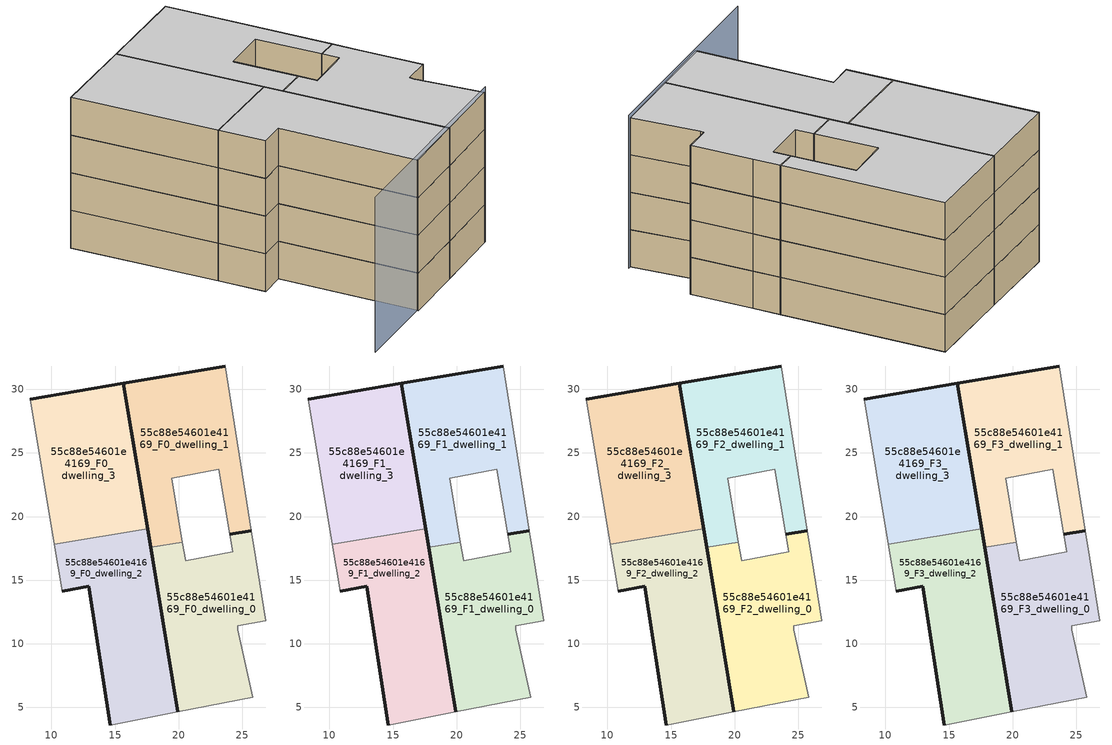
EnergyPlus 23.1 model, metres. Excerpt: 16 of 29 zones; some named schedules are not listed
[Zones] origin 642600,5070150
55c88e54601e4169_F0_dwelling_0
 floor ground (EU_floor_Construction): 25.84,5.82 24.64,11.12 24.64,11.42 26.84,11.82 26.04,16.72 25.7,18.88 24.01,18.6 24.24,17.22 20.54,16.53 20.29,17.99 17.79,17.57 19.93,4.66 z0
 wall outside (EU_wall_Construction): 19.93,4.66 17.79,17.57 / 24.01,18.6 25.7,18.88 z0:3
 wall adiabatic (EU_wall_Construction): 20.29,17.99 20.54,16.53 24.24,17.22 24.01,18.6 / 25.7,18.88 26.04,16.72 26.84,11.82 24.64,11.42 24.64,11.12 25.84,5.82 19.93,4.66 z0:3
 wall to 55c88e54601e4169_F0_dwelling_1 (EU_wall_Construction): 17.79,17.57 20.29,17.99 z0:3
55c88e54601e4169_F0_dwelling_1
 floor ground (EU_floor_Construction): 25.7,18.88 23.65,31.83 15.66,30.48 17.79,17.57 20.29,17.99 19.44,23.03 23.14,23.73 24.01,18.6 z0
 wall outside (EU_wall_Construction): 17.79,17.57 15.66,30.48 23.65,31.83 / 25.7,18.88 24.01,18.6 z0:3
 wall adiabatic (EU_wall_Construction): 23.65,31.83 25.7,18.88 / 24.01,18.6 23.14,23.73 19.44,23.03 20.29,17.99 z0:3
55c88e54601e4169_F0_dwelling_2
 floor ground (EU_floor_Construction): 19.93,4.66 17.55,19.04 10.22,17.83 10.83,14.13 12.93,14.53 14.63,3.62 z0
 wall outside (EU_wall_Construction): 14.63,3.62 12.93,14.53 10.83,14.13 / 17.55,19.04 19.93,4.66 z0:3
 wall adiabatic (EU_wall_Construction): 10.83,14.13 10.22,17.83 / 19.93,4.66 14.63,3.62 z0:3
 wall to 55c88e54601e4169_F0_dwelling_3 (EU_wall_Construction): 10.22,17.83 17.55,19.04 z0:3
55c88e54601e4169_F0_dwelling_3
 floor ground (EU_floor_Construction): 17.55,19.04 15.66,30.48 8.33,29.24 10.22,17.83 z0
 wall outside (EU_wall_Construction): 8.33,29.24 15.66,30.48 17.55,19.04 z0:3
 wall adiabatic (EU_wall_Construction): 10.22,17.83 8.33,29.24 z0:3
55c88e54601e4169_F1_dwelling_0
 floor to 55c88e54601e4169_F0_dwelling_0 (EU_floor_Construction): 25.84,5.82 24.64,11.12 24.64,11.42 26.84,11.82 26.04,16.72 25.7,18.88 24.01,18.6 24.24,17.22 20.54,16.53 20.29,17.99 17.79,17.57 19.93,4.66 z3
 wall outside (EU_wall_Construction): 19.93,4.66 17.79,17.57 / 24.01,18.6 25.7,18.88 z3:6
 wall adiabatic (EU_wall_Construction): 20.29,17.99 20.54,16.53 24.24,17.22 24.01,18.6 / 25.7,18.88 26.04,16.72 26.84,11.82 24.64,11.42 24.64,11.12 25.84,5.82 19.93,4.66 z3:6
 wall to 55c88e54601e4169_F1_dwelling_1 (EU_wall_Construction): 17.79,17.57 20.29,17.99 z3:6
55c88e54601e4169_F1_dwelling_1
 floor to 55c88e54601e4169_F0_dwelling_1 (EU_floor_Construction): 25.7,18.88 23.65,31.83 15.66,30.48 17.79,17.57 20.29,17.99 19.44,23.03 23.14,23.73 24.01,18.6 z3
 wall outside (EU_wall_Construction): 17.79,17.57 15.66,30.48 23.65,31.83 / 25.7,18.88 24.01,18.6 z3:6
 wall adiabatic (EU_wall_Construction): 23.65,31.83 25.7,18.88 / 24.01,18.6 23.14,23.73 19.44,23.03 20.29,17.99 z3:6
55c88e54601e4169_F1_dwelling_2
 floor to 55c88e54601e4169_F0_dwelling_2 (EU_floor_Construction): 19.93,4.66 17.55,19.04 10.22,17.83 10.83,14.13 12.93,14.53 14.63,3.62 z3
 wall outside (EU_wall_Construction): 14.63,3.62 12.93,14.53 10.83,14.13 / 17.55,19.04 19.93,4.66 z3:6
 wall adiabatic (EU_wall_Construction): 10.83,14.13 10.22,17.83 / 19.93,4.66 14.63,3.62 z3:6
 wall to 55c88e54601e4169_F1_dwelling_3 (EU_wall_Construction): 10.22,17.83 17.55,19.04 z3:6
55c88e54601e4169_F1_dwelling_3
 floor to 55c88e54601e4169_F0_dwelling_3 (EU_floor_Construction): 17.55,19.04 15.66,30.48 8.33,29.24 10.22,17.83 z3
 wall outside (EU_wall_Construction): 8.33,29.24 15.66,30.48 17.55,19.04 z3:6
 wall adiabatic (EU_wall_Construction): 10.22,17.83 8.33,29.24 z3:6
55c88e54601e4169_F2_dwelling_0
 floor to 55c88e54601e4169_F1_dwelling_0 (EU_floor_Construction): 25.84,5.82 24.64,11.12 24.64,11.42 26.84,11.82 26.04,16.72 25.7,18.88 24.01,18.6 24.24,17.22 20.54,16.53 20.29,17.99 17.79,17.57 19.93,4.66 z6
 wall outside (EU_wall_Construction): 19.93,4.66 17.79,17.57 / 24.01,18.6 25.7,18.88 z6:9
 wall adiabatic (EU_wall_Construction): 20.29,17.99 20.54,16.53 24.24,17.22 24.01,18.6 / 25.7,18.88 26.04,16.72 26.84,11.82 24.64,11.42 24.64,11.12 25.84,5.82 19.93,4.66 z6:9
 wall to 55c88e54601e4169_F2_dwelling_1 (EU_wall_Construction): 17.79,17.57 20.29,17.99 z6:9
55c88e54601e4169_F2_dwelling_1
 floor to 55c88e54601e4169_F1_dwelling_1 (EU_floor_Construction): 25.7,18.88 23.65,31.83 15.66,30.48 17.79,17.57 20.29,17.99 19.44,23.03 23.14,23.73 24.01,18.6 z6
 wall outside (EU_wall_Construction): 17.79,17.57 15.66,30.48 23.65,31.83 / 25.7,18.88 24.01,18.6 z6:9
 wall adiabatic (EU_wall_Construction): 23.65,31.83 25.7,18.88 / 24.01,18.6 23.14,23.73 19.44,23.03 20.29,17.99 z6:9
55c88e54601e4169_F2_dwelling_2
 floor to 55c88e54601e4169_F1_dwelling_2 (EU_floor_Construction): 19.93,4.66 17.55,19.04 10.22,17.83 10.83,14.13 12.93,14.53 14.63,3.62 z6
 wall outside (EU_wall_Construction): 14.63,3.62 12.93,14.53 10.83,14.13 / 17.55,19.04 19.93,4.66 z6:9
 wall adiabatic (EU_wall_Construction): 10.83,14.13 10.22,17.83 / 19.93,4.66 14.63,3.62 z6:9
 wall to 55c88e54601e4169_F2_dwelling_3 (EU_wall_Construction): 10.22,17.83 17.55,19.04 z6:9
55c88e54601e4169_F2_dwelling_3
 floor to 55c88e54601e4169_F1_dwelling_3 (EU_floor_Construction): 17.55,19.04 15.66,30.48 8.33,29.24 10.22,17.83 z6
 wall outside (EU_wall_Construction): 8.33,29.24 15.66,30.48 17.55,19.04 z6:9
 wall adiabatic (EU_wall_Construction): 10.22,17.83 8.33,29.24 z6:9
55c88e54601e4169_F3_dwelling_0
 floor to 55c88e54601e4169_F2_dwelling_0 (EU_floor_Construction): 25.84,5.82 24.64,11.12 24.64,11.42 26.84,11.82 26.04,16.72 25.7,18.88 24.01,18.6 24.24,17.22 20.54,16.53 20.29,17.99 17.79,17.57 19.93,4.66 z9
 wall outside (EU_wall_Construction): 19.93,4.66 17.79,17.57 / 24.01,18.6 25.7,18.88 z9:12
 wall adiabatic (EU_wall_Construction): 20.29,17.99 20.54,16.53 24.24,17.22 24.01,18.6 / 25.7,18.88 26.04,16.72 26.84,11.82 24.64,11.42 24.64,11.12 25.84,5.82 19.93,4.66 z9:12
 wall to 55c88e54601e4169_F3_dwelling_1 (EU_wall_Construction): 17.79,17.57 20.29,17.99 z9:12
 ceiling to 55c88e54601e4169_F4_dwelling_0 (EU_floor_Construction): 25.7,18.88 26.04,16.72 26.84,11.82 24.64,11.42 24.64,11.12 25.84,5.82 19.93,4.66 17.79,17.57 20.29,17.99 20.54,16.53 24.24,17.22 24.01,18.6 z12
55c88e54601e4169_F3_dwelling_1
 floor to 55c88e54601e4169_F2_dwelling_1 (EU_floor_Construction): 25.7,18.88 23.65,31.83 15.66,30.48 17.79,17.57 20.29,17.99 19.44,23.03 23.14,23.73 24.01,18.6 z9
 wall outside (EU_wall_Construction): 17.79,17.57 15.66,30.48 23.65,31.83 / 25.7,18.88 24.01,18.6 z9:12
 wall adiabatic (EU_wall_Construction): 23.65,31.83 25.7,18.88 / 24.01,18.6 23.14,23.73 19.44,23.03 20.29,17.99 z9:12
 ceiling to 55c88e54601e4169_F4_dwelling_1 (EU_floor_Construction): 23.65,31.83 25.7,18.88 24.01,18.6 23.14,23.73 19.44,23.03 20.29,17.99 17.79,17.57 15.66,30.48 z12
55c88e54601e4169_F3_dwelling_2
 floor to 55c88e54601e4169_F2_dwelling_2 (EU_floor_Construction): 19.93,4.66 17.55,19.04 10.22,17.83 10.83,14.13 12.93,14.53 14.63,3.62 z9
 wall outside (EU_wall_Construction): 14.63,3.62 12.93,14.53 10.83,14.13 / 17.55,19.04 19.93,4.66 z9:12
 wall adiabatic (EU_wall_Construction): 10.83,14.13 10.22,17.83 / 19.93,4.66 14.63,3.62 z9:12
 wall to 55c88e54601e4169_F3_dwelling_3 (EU_wall_Construction): 10.22,17.83 17.55,19.04 z9:12
 ceiling to 55c88e54601e4169_F4_dwelling_2 (EU_floor_Construction): 17.55,19.04 19.93,4.66 14.63,3.62 12.93,14.53 10.83,14.13 10.22,17.83 z12
55c88e54601e4169_F3_dwelling_3
 floor to 55c88e54601e4169_F2_dwelling_3 (EU_floor_Construction): 17.55,19.04 15.66,30.48 8.33,29.24 10.22,17.83 z9
 wall outside (EU_wall_Construction): 8.33,29.24 15.66,30.48 17.55,19.04 z9:12
 wall adiabatic (EU_wall_Construction): 10.22,17.83 8.33,29.24 z9:12
 ceiling to 55c88e54601e4169_F4_dwelling_3 (EU_floor_Construction): 15.66,30.48 17.55,19.04 10.22,17.83 8.33,29.24 z12
shading: 7.71,2.48 26.04,5.88 z0:12.3
[Building]
EU S2 Campaign: North Axis=0; Terrain=City; Solar Distribution=FullExterior
[Site:Location]
Lyon-Bron: Latitude=45.75; Longitude=5; Time Zone=1; Elevation=198
[SizingPeriod:WeatherFileDays]
AnnualSizingPeriod: Begin Month=1; Begin Day of Month=1; End Month=12; End Day of Month=31; Day of Week for Start Day=Monday; Use Weather File Daylight Saving Period=No; Use Weather File Rain and Snow Indicators=No
[MATERIAL]
EU_InternalMass_Material: Roughness=MediumRough; Thickness=0.1; Conductivity=1; Density=1800; Specific Heat=900; Thermal Absorptance=0.9; Solar Absorptance=0.7; Visible Absorptance=0.7
[MATERIAL:NOMASS] Roughness=MediumRough; Thermal Absorptance=0.9; Solar Absorptance=0.7; Visible Absorptance=0.7
Name | Thermal Resistance
EU_wall_NoMass | 0.776494
EU_floor_NoMass | 0.421597
[CONSTRUCTION]
EU_wall_Construction: EU_wall_NoMass
EU_floor_Construction: EU_floor_NoMass
EU_InternalMass_Construction: EU_InternalMass_Material
[ZONE] Type=1; Multiplier=1; Ceiling Height=autocalculate; Floor Area=autocalculate; Part of Total Floor Area=Yes
Name | Volume
55c88e54601e4169_F0_dwelling_0 | 258.242
55c88e54601e4169_F1_dwelling_0; 55c88e54601e4169_F2_dwelling_0; 55c88e54601e4169_F3_dwelling_0 | 258.243
55c88e54601e4169_F0_dwelling_1 | 258.249
55c88e54601e4169_F1_dwelling_1; 55c88e54601e4169_F2_dwelling_1; 55c88e54601e4169_F3_dwelling_1; 55c88e54601e4169_F0_dwelling_3; 55c88e54601e4169_F1_dwelling_3; 55c88e54601e4169_F2_dwelling_3; 55c88e54601e4169_F3_dwelling_3 | 258.25
55c88e54601e4169_F0_dwelling_2; 55c88e54601e4169_F1_dwelling_2; 55c88e54601e4169_F2_dwelling_2; 55c88e54601e4169_F3_dwelling_2 | 258.265
[INTERNALMASS] Construction=EU_InternalMass_Construction
Name | Zone or ZoneList | Surface Area
55c88e54601e4169_F0_dwelling_0_EU_InternalMass | 55c88e54601e4169_F0_dwelling_0 | 86.0815
55c88e54601e4169_F0_dwelling_1_EU_InternalMass | 55c88e54601e4169_F0_dwelling_1 | 86.0814
55c88e54601e4169_F0_dwelling_2_EU_InternalMass | 55c88e54601e4169_F0_dwelling_2 | 86.0873
55c88e54601e4169_F0_dwelling_3_EU_InternalMass | 55c88e54601e4169_F0_dwelling_3 | 86.0845
55c88e54601e4169_F1_dwelling_0_EU_InternalMass | 55c88e54601e4169_F1_dwelling_0 | 86.0815
55c88e54601e4169_F1_dwelling_1_EU_InternalMass | 55c88e54601e4169_F1_dwelling_1 | 86.0814
55c88e54601e4169_F1_dwelling_2_EU_InternalMass | 55c88e54601e4169_F1_dwelling_2 | 86.0873
55c88e54601e4169_F1_dwelling_3_EU_InternalMass | 55c88e54601e4169_F1_dwelling_3 | 86.0845
55c88e54601e4169_F2_dwelling_0_EU_InternalMass | 55c88e54601e4169_F2_dwelling_0 | 86.0815
55c88e54601e4169_F2_dwelling_1_EU_InternalMass | 55c88e54601e4169_F2_dwelling_1 | 86.0814
55c88e54601e4169_F2_dwelling_2_EU_InternalMass | 55c88e54601e4169_F2_dwelling_2 | 86.0873
55c88e54601e4169_F2_dwelling_3_EU_InternalMass | 55c88e54601e4169_F2_dwelling_3 | 86.0845
55c88e54601e4169_F3_dwelling_0_EU_InternalMass | 55c88e54601e4169_F3_dwelling_0 | 86.0815
55c88e54601e4169_F3_dwelling_1_EU_InternalMass | 55c88e54601e4169_F3_dwelling_1 | 86.0814
55c88e54601e4169_F3_dwelling_2_EU_InternalMass | 55c88e54601e4169_F3_dwelling_2 | 86.0873
55c88e54601e4169_F3_dwelling_3_EU_InternalMass | 55c88e54601e4169_F3_dwelling_3 | 86.0845
[OTHEREQUIPMENT] Fuel Type=Electricity; Design Level Calculation Method=Watts/Area; Power per Zone Floor Area=1; Fraction Latent=0; Fraction Radiant=0; Fraction Lost=0; Carbon Dioxide Generation Rate=0; EndUse Subcategory=EU_Step8_InternalGains
Name | Zone or ZoneList or Space or SpaceList | Schedule
EU_Step8_InternalGain_55c88e54601e4169_F0_dwelling_0_f000 | 55c88e54601e4169_F0_dwelling_0 | EU_Step8_GainSchedule_55c88e54601e4169_F0_dwelling_0_f000
EU_Step8_InternalGain_55c88e54601e4169_F0_dwelling_1_f000 | 55c88e54601e4169_F0_dwelling_1 | EU_Step8_GainSchedule_55c88e54601e4169_F0_dwelling_1_f000
EU_Step8_InternalGain_55c88e54601e4169_F0_dwelling_2_f000 | 55c88e54601e4169_F0_dwelling_2 | EU_Step8_GainSchedule_55c88e54601e4169_F0_dwelling_2_f000
EU_Step8_InternalGain_55c88e54601e4169_F0_dwelling_3_f000 | 55c88e54601e4169_F0_dwelling_3 | EU_Step8_GainSchedule_55c88e54601e4169_F0_dwelling_3_f000
EU_Step8_InternalGain_55c88e54601e4169_F1_dwelling_0_f000 | 55c88e54601e4169_F1_dwelling_0 | EU_Step8_GainSchedule_55c88e54601e4169_F1_dwelling_0_f000
EU_Step8_InternalGain_55c88e54601e4169_F1_dwelling_1_f000 | 55c88e54601e4169_F1_dwelling_1 | EU_Step8_GainSchedule_55c88e54601e4169_F1_dwelling_1_f000
EU_Step8_InternalGain_55c88e54601e4169_F1_dwelling_2_f000 | 55c88e54601e4169_F1_dwelling_2 | EU_Step8_GainSchedule_55c88e54601e4169_F1_dwelling_2_f000
EU_Step8_InternalGain_55c88e54601e4169_F1_dwelling_3_f000 | 55c88e54601e4169_F1_dwelling_3 | EU_Step8_GainSchedule_55c88e54601e4169_F1_dwelling_3_f000
EU_Step8_InternalGain_55c88e54601e4169_F2_dwelling_0_f000 | 55c88e54601e4169_F2_dwelling_0 | EU_Step8_GainSchedule_55c88e54601e4169_F2_dwelling_0_f000
EU_Step8_InternalGain_55c88e54601e4169_F2_dwelling_1_f000 | 55c88e54601e4169_F2_dwelling_1 | EU_Step8_GainSchedule_55c88e54601e4169_F2_dwelling_1_f000
EU_Step8_InternalGain_55c88e54601e4169_F2_dwelling_2_f000 | 55c88e54601e4169_F2_dwelling_2 | EU_Step8_GainSchedule_55c88e54601e4169_F2_dwelling_2_f000
EU_Step8_InternalGain_55c88e54601e4169_F2_dwelling_3_f000 | 55c88e54601e4169_F2_dwelling_3 | EU_Step8_GainSchedule_55c88e54601e4169_F2_dwelling_3_f000
EU_Step8_InternalGain_55c88e54601e4169_F3_dwelling_0_f000 | 55c88e54601e4169_F3_dwelling_0 | EU_Step8_GainSchedule_55c88e54601e4169_F3_dwelling_0_f000
EU_Step8_InternalGain_55c88e54601e4169_F3_dwelling_1_f000 | 55c88e54601e4169_F3_dwelling_1 | EU_Step8_GainSchedule_55c88e54601e4169_F3_dwelling_1_f000
EU_Step8_InternalGain_55c88e54601e4169_F3_dwelling_2_f000 | 55c88e54601e4169_F3_dwelling_2 | EU_Step8_GainSchedule_55c88e54601e4169_F3_dwelling_2_f000
EU_Step8_InternalGain_55c88e54601e4169_F3_dwelling_3_f000 | 55c88e54601e4169_F3_dwelling_3 | EU_Step8_GainSchedule_55c88e54601e4169_F3_dwelling_3_f000
[ZONEVENTILATION:DESIGNFLOWRATE] Schedule=EU_AlwaysOn; Design Flow Rate Calculation Method=AirChanges/Hour; Air Changes per Hour=0.693814; Ventilation Type=Natural; Fan Pressure Rise=0; Fan Total Efficiency=1; Constant Term Coefficient=1; Temperature Term Coefficient=0; Velocity Term Coefficient=0; Velocity Squared Term Coefficient=0; Minimum Indoor Temperature=-100; Maximum Indoor Temperature=100; Delta Temperature=-100; Minimum Outdoor Temperature=-100; Maximum Outdoor Temperature=100; Maximum Wind Speed=40
Name | Zone or ZoneList or Space or SpaceList
EU_ConstantAir_55c88e54601e4169_F0_dwelling_0 | 55c88e54601e4169_F0_dwelling_0
EU_ConstantAir_55c88e54601e4169_F0_dwelling_1 | 55c88e54601e4169_F0_dwelling_1
EU_ConstantAir_55c88e54601e4169_F0_dwelling_2 | 55c88e54601e4169_F0_dwelling_2
EU_ConstantAir_55c88e54601e4169_F0_dwelling_3 | 55c88e54601e4169_F0_dwelling_3
EU_ConstantAir_55c88e54601e4169_F1_dwelling_0 | 55c88e54601e4169_F1_dwelling_0
EU_ConstantAir_55c88e54601e4169_F1_dwelling_1 | 55c88e54601e4169_F1_dwelling_1
EU_ConstantAir_55c88e54601e4169_F1_dwelling_2 | 55c88e54601e4169_F1_dwelling_2
EU_ConstantAir_55c88e54601e4169_F1_dwelling_3 | 55c88e54601e4169_F1_dwelling_3
EU_ConstantAir_55c88e54601e4169_F2_dwelling_0 | 55c88e54601e4169_F2_dwelling_0
EU_ConstantAir_55c88e54601e4169_F2_dwelling_1 | 55c88e54601e4169_F2_dwelling_1
EU_ConstantAir_55c88e54601e4169_F2_dwelling_2 | 55c88e54601e4169_F2_dwelling_2
EU_ConstantAir_55c88e54601e4169_F2_dwelling_3 | 55c88e54601e4169_F2_dwelling_3
EU_ConstantAir_55c88e54601e4169_F3_dwelling_0 | 55c88e54601e4169_F3_dwelling_0
EU_ConstantAir_55c88e54601e4169_F3_dwelling_1 | 55c88e54601e4169_F3_dwelling_1
EU_ConstantAir_55c88e54601e4169_F3_dwelling_2 | 55c88e54601e4169_F3_dwelling_2
EU_ConstantAir_55c88e54601e4169_F3_dwelling_3 | 55c88e54601e4169_F3_dwelling_3
[HVACTEMPLATE:THERMOSTAT] Constant Heating Setpoint=20; Constant Cooling Setpoint=50
EU_HeatOnly_55c88e54601e4169_F0_dwelling_0; EU_HeatOnly_55c88e54601e4169_F0_dwelling_1; EU_HeatOnly_55c88e54601e4169_F0_dwelling_2; EU_HeatOnly_55c88e54601e4169_F0_dwelling_3; EU_HeatOnly_55c88e54601e4169_F1_dwelling_0; EU_HeatOnly_55c88e54601e4169_F1_dwelling_1; EU_HeatOnly_55c88e54601e4169_F1_dwelling_2; EU_HeatOnly_55c88e54601e4169_F1_dwelling_3; EU_HeatOnly_55c88e54601e4169_F2_dwelling_0; EU_HeatOnly_55c88e54601e4169_F2_dwelling_1; EU_HeatOnly_55c88e54601e4169_F2_dwelling_2; EU_HeatOnly_55c88e54601e4169_F2_dwelling_3; EU_HeatOnly_55c88e54601e4169_F3_dwelling_0; EU_HeatOnly_55c88e54601e4169_F3_dwelling_1; EU_HeatOnly_55c88e54601e4169_F3_dwelling_2; EU_HeatOnly_55c88e54601e4169_F3_dwelling_3; EU_HeatOnly_55c88e54601e4169_F4_dwelling_0; EU_HeatOnly_55c88e54601e4169_F4_dwelling_1; EU_HeatOnly_55c88e54601e4169_F4_dwelling_2; EU_HeatOnly_55c88e54601e4169_F4_dwelling_3; EU_HeatOnly_55c88e54601e4169_F5_dwelling_0; EU_HeatOnly_55c88e54601e4169_F5_dwelling_1; EU_HeatOnly_55c88e54601e4169_F5_dwelling_2; EU_HeatOnly_55c88e54601e4169_F6_dwelling_0; EU_HeatOnly_55c88e54601e4169_F6_dwelling_1; EU_HeatOnly_55c88e54601e4169_F6_dwelling_2; EU_HeatOnly_55c88e54601e4169_F7_dwelling_0; EU_HeatOnly_55c88e54601e4169_F7_dwelling_1; EU_HeatOnly_55c88e54601e4169_F7_dwelling_2
[HVACTEMPLATE:ZONE:IDEALLOADSAIRSYSTEM] System Availability Schedule=EU_AlwaysOn; Maximum Heating Supply Air Temperature=50; Minimum Cooling Supply Air Temperature=13; Maximum Heating Supply Air Humidity Ratio=0.0156; Minimum Cooling Supply Air Humidity Ratio=0.0077; Heating Limit=NoLimit; Cooling Limit=NoLimit; Heating Availability Schedule=EU_AlwaysOn; Cooling Availability Schedule=EU_CoolingOff; Dehumidification Control Type=ConstantSensibleHeatRatio; Cooling Sensible Heat Ratio=0.7; Dehumidification Setpoint=60; Humidification Control Type=None; Humidification Setpoint=30; Outdoor Air Method=None; Outdoor Air Flow Rate per Person=0.00944; Outdoor Air Flow Rate per Zone Floor Area=0; Outdoor Air Flow Rate per Zone=0; Demand Controlled Ventilation Type=None; Outdoor Air Economizer Type=NoEconomizer; Heat Recovery Type=None; Sensible Heat Recovery Effectiveness=0.7; Latent Heat Recovery Effectiveness=0.65
Name | Template Thermostat
55c88e54601e4169_F0_dwelling_0 | EU_HeatOnly_55c88e54601e4169_F0_dwelling_0
55c88e54601e4169_F0_dwelling_1 | EU_HeatOnly_55c88e54601e4169_F0_dwelling_1
55c88e54601e4169_F0_dwelling_2 | EU_HeatOnly_55c88e54601e4169_F0_dwelling_2
55c88e54601e4169_F0_dwelling_3 | EU_HeatOnly_55c88e54601e4169_F0_dwelling_3
55c88e54601e4169_F1_dwelling_0 | EU_HeatOnly_55c88e54601e4169_F1_dwelling_0
55c88e54601e4169_F1_dwelling_1 | EU_HeatOnly_55c88e54601e4169_F1_dwelling_1
55c88e54601e4169_F1_dwelling_2 | EU_HeatOnly_55c88e54601e4169_F1_dwelling_2
55c88e54601e4169_F1_dwelling_3 | EU_HeatOnly_55c88e54601e4169_F1_dwelling_3
55c88e54601e4169_F2_dwelling_0 | EU_HeatOnly_55c88e54601e4169_F2_dwelling_0
55c88e54601e4169_F2_dwelling_1 | EU_HeatOnly_55c88e54601e4169_F2_dwelling_1
55c88e54601e4169_F2_dwelling_2 | EU_HeatOnly_55c88e54601e4169_F2_dwelling_2
55c88e54601e4169_F2_dwelling_3 | EU_HeatOnly_55c88e54601e4169_F2_dwelling_3
55c88e54601e4169_F3_dwelling_0 | EU_HeatOnly_55c88e54601e4169_F3_dwelling_0
55c88e54601e4169_F3_dwelling_1 | EU_HeatOnly_55c88e54601e4169_F3_dwelling_1
55c88e54601e4169_F3_dwelling_2 | EU_HeatOnly_55c88e54601e4169_F3_dwelling_2
55c88e54601e4169_F3_dwelling_3 | EU_HeatOnly_55c88e54601e4169_F3_dwelling_3
